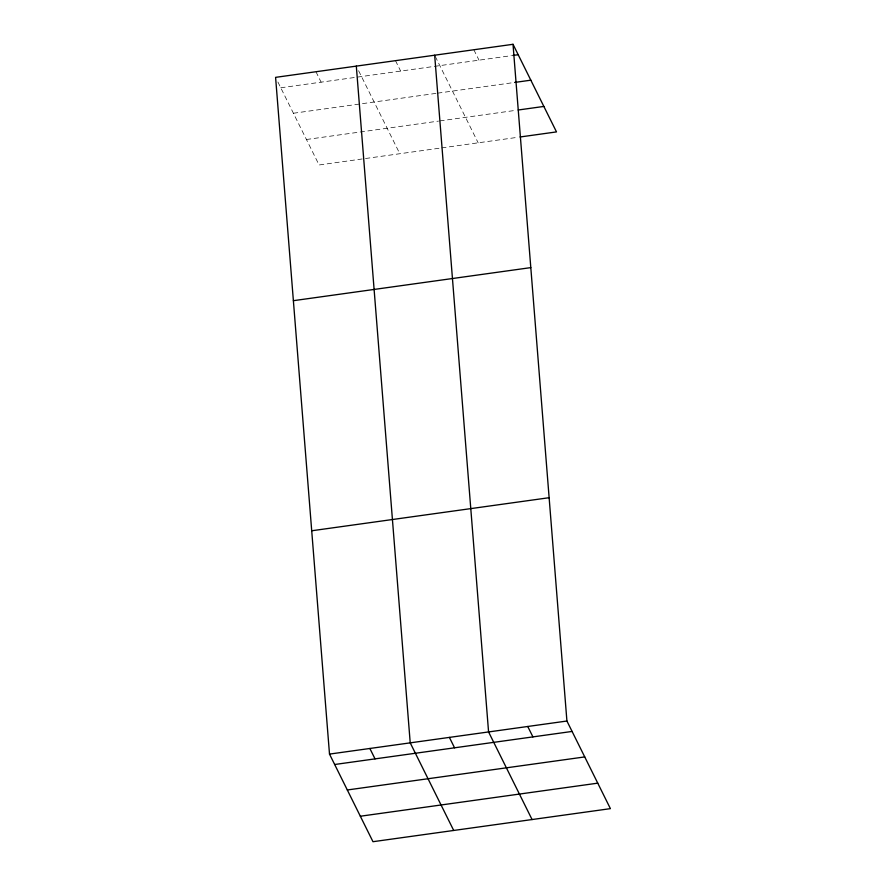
<?xml version="1.0" encoding="UTF-8"?>
<svg xmlns="http://www.w3.org/2000/svg" width="886" height="886" viewBox="0 0 886 886"><rect width="100%" height="100%" fill="white"/><g stroke="black" fill="none" stroke-linecap="round" stroke-linejoin="round"><path stroke-width="0.66" stroke-dasharray="4.43 3.32" d="M280.762 87.78L511.432 55.652M293.41 113.253L436.266 93.351M437.618 93.163L513.271 82.631M306.434 139.501L438.492 121.105M439.844 120.917L515.486 110.385M438.98 148.272L319.082 164.973L277.894 81.988M441.682 147.896L517.324 137.363M473.833 49.76L479.005 60.17M435.236 56.372L478.152 142.823M395.488 60.669L400.66 71.079M358.608 70.747L399.807 153.732M315.948 71.744L321.12 82.154"/><path stroke-width="1.33" d="M513.016 44.3L275.59 77.359L329.503 754.097L372.984 841.7L610.41 808.641L566.918 721.027L513.016 44.3L556.497 131.903L520.027 136.987M512.784 55.464L518.177 54.71M514.622 82.442L530.825 80.183M518.188 110.008L543.86 106.431M293.377 300.686L530.803 267.616M311.706 530.769L549.132 497.71M329.503 754.097L566.918 721.027M334.664 764.507L572.09 731.437M347.312 789.98L584.738 756.921M360.347 816.227L597.762 783.158M527.746 726.487L532.918 736.897M532.065 819.55L488.574 731.936L434.661 55.209M449.401 737.396L454.562 747.806M453.71 830.459L410.218 742.856L356.316 66.118M369.861 748.471L375.033 758.881"/></g></svg>
